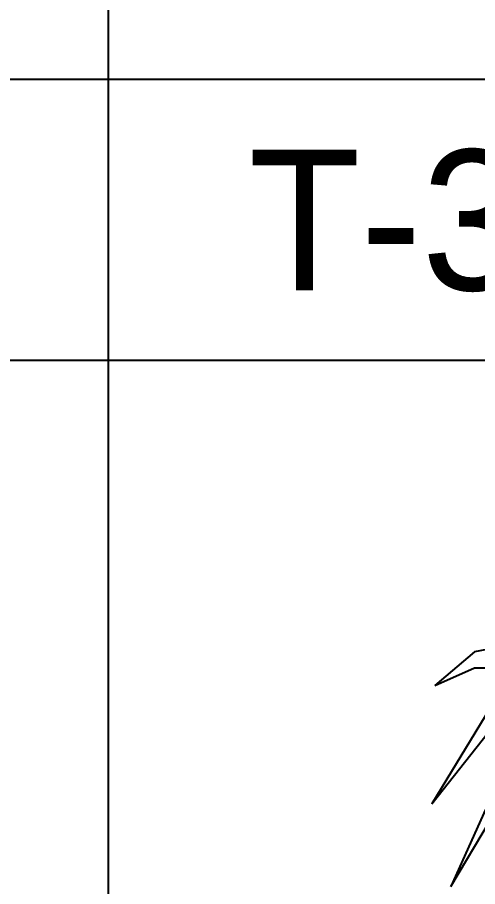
# Model space of a CAD drawing. Header units: millimetres. Extents: x 0 to 25200, y 0 to 17820.
# Drawn here: x 14389 to 14783, y 9540 to 10283 of the extents above; entities that cross this region are included whole.
import ezdxf
from ezdxf.enums import TextEntityAlignment as Align

# ---------------------------------------------------------------- set-up
doc = ezdxf.new("R2010")
doc.units = ezdxf.units.MM
doc.header["$LTSCALE"] = 100
doc.header["$MEASUREMENT"] = 0
for name, color, linetype in [('CO-TREE', 251, 'Continuous'), ('TB-FORM', 7, 'Continuous'), ('TB-TEXT', 4, 'Continuous')]:
    doc.layers.add(name, color=color, linetype=linetype)
doc.styles.add('DH-TEXT', font='')
doc.styles.get('DH-TEXT').set_extended_font_data('HY울릉도L')

# ---------------------------------------------------------------- blocks, each defined once
blk = doc.blocks.new('T-310')
at = {"layer": 'CO-TREE'}
for p, q in [((-266.96, 460.7), (-330.85, 448.47)), ((-330.85, 448.47), (-364.84, 419.93)), ((-364.84, 419.93), (-330.85, 434.88)), ((-330.85, 434.88), (-269.68, 434.88)), ((-317.82, 400.22), (-367.22, 318.55)), ((-367.22, 318.55), (-310.22, 390.72)), ((-321.33, 313.97), (-351.18, 248)), ((-351.18, 248), (-317.14, 305.07))]:
    blk.add_line(p, q, dxfattribs=at)

msp = doc.modelspace()

# ---------------------------------------------------------------- linework, layer by layer
at = {"layer": 'TB-FORM', "color": 251}
for p, q in [((14466.67, 14214), (14466.67, 510)), ((24600, 10230), (13200, 10230)), ((24600, 9990), (13200, 9990))]:
    msp.add_line(p, q, dxfattribs=at)

# ---------------------------------------------------------------- block references
at = {"layer": 'CO-TREE'}
msp.add_blockref('T-310', (15110.88, 9292.39), dxfattribs=at)

# ---------------------------------------------------------------- texts
at = {"layer": 'TB-TEXT', "style": 'DH-TEXT'}
msp.add_text('T-302', height=120, dxfattribs=at).set_placement((14586.67, 10110), align=Align.MIDDLE_LEFT)

doc.saveas('drawing.dxf')
